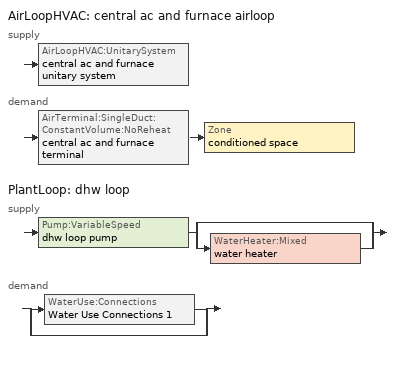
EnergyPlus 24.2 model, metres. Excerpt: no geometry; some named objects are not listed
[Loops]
AirLoopHVAC 'central ac and furnace airloop'
 supply: AirLoopHVAC:UnitarySystem 'central ac and furnace unitary system'
 demand: AirTerminal:SingleDuct:ConstantVolume:NoReheat 'central ac and furnace terminal' > Zone 'conditioned space'
PlantLoop 'dhw loop'
 supply: Pump:VariableSpeed 'dhw loop pump' > split
  | bypass
  | WaterHeater:Mixed 'water heater'
 demand: split
  | WaterUse:Connections 'Water Use Connections 1'
  | bypass
[ZoneControl:Thermostat]
conditioned space Thermostat: Zone or ZoneList=conditioned space; Control Type Schedule=conditioned space Thermostat Schedule; Control 1=conditioned space temperature setpoint; Temperature Difference Between Cutout And Setpoint {deltaC}=0
[ThermostatSetpoint:DualSetpoint]
conditioned space temperature setpoint: Heating Setpoint Temperature Schedule=heating setpoint; Cooling Setpoint Temperature Schedule=cooling setpoint
[AirTerminal:SingleDuct:ConstantVolume:NoReheat]
central ac and furnace terminal: Availability Schedule=Always On Discrete; Maximum Air Flow Rate {m3/s}=0.547459
[AirLoopHVAC:UnitarySystem] Control Type=Load; Controlling Zone or Thermostat Location=conditioned space; Dehumidification Control Type=None; Availability Schedule=Always On Discrete; Fan Placement=BlowThrough; DX Heating Coil Sizing Ratio=1; Use DOAS DX Cooling Coil=No; Minimum Supply Air Temperature {C}=2; Latent Load Control=SensibleOnlyLoadControl; Heating Supply Air Flow Rate Method=SupplyAirFlowRate; No Load Supply Air Flow Rate Method=SupplyAirFlowRate; No Load Supply Air Flow Rate {m3/s}=0; No Load Supply Air Flow Rate Control Set To Low Speed=Yes; Maximum Supply Air Temperature {C}=48.8889; Maximum Outdoor Dry-Bulb Temperature for Supplemental Heater Operation {C}=21; Ancillary On-Cycle Electric Power {W}=0; Ancillary Off-Cycle Electric Power {W}=0
Name | Supply Fan | Supply Air Fan Operating Mode Schedule | Heating Coil | Cooling Supply Air Flow Rate Method | Heating Supply Air Flow Rate {m3/s} | Cooling Coil | Cooling Supply Air Flow Rate {m3/s} | Design Specification Multispeed Object
unit heater unitary system | unit heater supply fan | unit heater auto fan schedule | unit heater htg coil | None | 0.00141584
unit heater unitary system 1 | unit heater supply fan 1 | unit heater auto fan schedule 1 | unit heater htg coil 1 | None | 0.00141584
central ac and furnace unitary system | central ac and furnace supply fan | central ac and furnace auto fan schedule | central ac and furnace htg coil | SupplyAirFlowRate | 0.547459 | central ac and furnace clg coil | 0.339802 | Unitary System Performance Multispeed 1
[Fan:SystemModel] Availability Schedule=Always On Discrete; Speed Control Method=Discrete; Electric Power Minimum Flow Rate Fraction=0.2; Design Pressure Rise {Pa}=500; Motor Efficiency=1; Motor In Air Stream Fraction=1; Design Electric Power Consumption {W}=Autosize; Design Power Sizing Method=PowerPerFlow; Electric Power Per Unit Flow Rate Per Unit Pressure {W/((m3/s)-Pa)}=1.66667; Fan Total Efficiency=0.7; Motor Loss Radiative Fraction=0
Name | Design Maximum Air Flow Rate {m3/s} | Electric Power Per Unit Flow Rate {W/(m3/s)} | Number of Speeds | Speed Flow Fraction 1 | Speed Electric Power Fraction 1 | Speed Flow Fraction 2 | Speed Electric Power Fraction 2 | Speed Flow Fraction 3 | Speed Electric Power Fraction 3
unit heater supply fan; unit heater supply fan 1 | 0.00141584 | 1e-06 | 1 | 1 | 1
central ac and furnace supply fan | 0.547459 | 794.58 | 3 | 0.53379 | 0.1521 | 0.62069 | 0.23912 | 1 | 1
[Coil:Heating:Fuel] Availability Schedule=Always On Discrete; On Cycle Parasitic Electric Load {W}=0; Off Cycle Parasitic Fuel Load {W}=0
Name | Fuel Type | Burner Efficiency | Nominal Capacity {W}
unit heater htg coil | NaturalGas | 0.3 | 0.293071
unit heater htg coil 1 | OtherFuel1 | 0.3 | 0.293071
central ac and furnace htg coil | NaturalGas | 0.98 | 17332.2
[Zone equipment]
conditioned space: central ac and furnace terminal, unit heater unitary system, unit heater unitary system 1
[AirLoopHVAC]
central ac and furnace airloop: Design Supply Air Flow Rate {m3/s}=0.547459; Design Return Air Flow Fraction of Supply Air Flow=1
[Sizing:System]
central ac and furnace airloop: Type of Load to Size On=Sensible; Design Outdoor Air Flow Rate {m3/s}=Autosize; Central Heating Maximum System Air Flow Ratio=0.3; Preheat Design Temperature {C}=7; Preheat Design Humidity Ratio {kgWater/kgDryAir}=0.008; Precool Design Temperature {C}=12.8; Precool Design Humidity Ratio {kgWater/kgDryAir}=0.008; Central Cooling Design Supply Air Temperature {C}=12.8; Central Heating Design Supply Air Temperature {C}=16.7; Type of Zone Sum to Use=NonCoincident; 100% Outdoor Air in Cooling=Yes; 100% Outdoor Air in Heating=Yes; Central Cooling Design Supply Air Humidity Ratio {kgWater/kgDryAir}=0.0085; Central Heating Design Supply Air Humidity Ratio {kgWater/kgDryAir}=0.008; Cooling Supply Air Flow Rate Method=DesignDay; Cooling Supply Air Flow Rate {m3/s}=0; Cooling Supply Air Flow Rate Per Floor Area {m3/s-m2}=0.00996765; Cooling Fraction of Autosized Cooling Supply Air Flow Rate=1; Cooling Supply Air Flow Rate Per Unit Cooling Capacity {m3/s-W}=3.94755e-05; Heating Supply Air Flow Rate Method=DesignDay; Heating Supply Air Flow Rate {m3/s}=0; Heating Supply Air Flow Rate Per Floor Area {m3/s-m2}=0.00996765; Heating Fraction of Autosized Heating Supply Air Flow Rate=1; Heating Fraction of Autosized Cooling Supply Air Flow Rate=1; Heating Supply Air Flow Rate Per Unit Heating Capacity {m3/s-W}=3.15882e-05; System Outdoor Air Method=ZoneSum; Zone Maximum Outdoor Air Fraction=1; Cooling Design Capacity Method=CoolingDesignCapacity; Cooling Design Capacity {W}=Autosize; Cooling Design Capacity Per Floor Area {W/m2}=234.7; Fraction of Autosized Cooling Design Capacity=1; Heating Design Capacity Method=HeatingDesignCapacity; Heating Design Capacity {W}=Autosize; Heating Design Capacity Per Floor Area {W/m2}=157; Fraction of Autosized Heating Design Capacity=1; Central Cooling Capacity Control Method=OnOff; Occupant Diversity=Autosize
[AvailabilityManager:Scheduled]
central ac and furnace airloop Availability Manager: Schedule=Always On Discrete
[Coil:Cooling:DX:MultiSpeed]
central ac and furnace clg coil: Availability Schedule=Always On Discrete; Condenser Type=AirCooled; Minimum Outdoor Dry-Bulb Temperature for Compressor Operation {C}=-25; Apply Part Load Fraction to Speeds Greater than 1=No; Apply Latent Degradation to Speeds Greater than 1=No; Crankcase Heater Capacity {W}=50; Maximum Outdoor Dry-Bulb Temperature for Crankcase Heater Operation {C}=10; Basin Heater Capacity {W/K}=0; Basin Heater Setpoint Temperature {C}=2; Fuel Type=Electricity; Number of Speeds=2; Speed Gross Rated Total Cooling Capacity 1 {W}=4628.33; Speed Gross Rated Sensible Heat Ratio 1=0.816259; Speed Gross Rated Cooling COP 1 {W/W}=4.435; Speed Rated Air Flow Rate 1 {m3/s}=0.251367; Speed Rated Evaporator Fan Power Per Volume Flow Rate 2017 1 {W/(m3/s)}=773.3; Speed Rated Evaporator Fan Power Per Volume Flow Rate 2023 1 {W/(m3/s)}=934.4; Speed Total Cooling Capacity Function of Temperature Curve Name 1=Cool-CAP-fT1; Speed Total Cooling Capacity Function of Flow Fraction Curve Name 1=Cool-CAP-fFF1; Speed Energy Input Ratio Function of Temperature Curve Name 1=Cool-EIR-fT1; Speed Energy Input Ratio Function of Flow Fraction Curve Name 1=Cool-EIR-fFF1; Speed Part Load Fraction Correlation Curve Name 1=Cool-PLF-fPLR1; Speed Nominal Time for Condensate Removal to Begin 1 {s}=1000; Speed Ratio of Initial Moisture Evaporation Rate and Steady State Latent Capacity 1=1.5; Speed Maximum Cycling Rate 1 {cycles/hr}=3; Speed Latent Capacity Time Constant 1 {s}=45; Speed Rated Waste Heat Fraction of Power Input 1=0.2; Speed Waste Heat Function of Temperature Curve Name 1=ConstantBiquadratic; Speed Evaporative Condenser Effectiveness 1=0.9; Speed Evaporative Condenser Air Flow Rate 1 {m3/s}=AutoSize; Speed Rated Evaporative Condenser Pump Power Consumption 1 {W}=AutoSize; Speed Gross Rated Total Cooling Capacity 2 {W}=6441.23; Speed Gross Rated Sensible Heat Ratio 2=0.743656; Speed Gross Rated Cooling COP 2 {W/W}=4.03585; Speed Rated Air Flow Rate 2 {m3/s}=0.292288; Speed Rated Evaporator Fan Power Per Volume Flow Rate 2017 2 {W/(m3/s)}=773.3; Speed Rated Evaporator Fan Power Per Volume Flow Rate 2023 2 {W/(m3/s)}=934.4; Speed Total Cooling Capacity Function of Temperature Curve Name 2=Cool-CAP-fT2; Speed Total Cooling Capacity Function of Flow Fraction Curve Name 2=Cool-CAP-fFF2; Speed Energy Input Ratio Function of Temperature Curve Name 2=Cool-EIR-fT2; Speed Energy Input Ratio Function of Flow Fraction Curve Name 2=Cool-EIR-fFF2; Speed Part Load Fraction Correlation Curve Name 2=Cool-PLF-fPLR2; Speed Nominal Time for Condensate Removal to Begin 2 {s}=1000; Speed Ratio of Initial Moisture Evaporation Rate and Steady State Latent Capacity 2=1.5; Speed Maximum Cycling Rate 2 {cycles/hr}=3; Speed Latent Capacity Time Constant 2 {s}=45; Speed Rated Waste Heat Fraction of Power Input 2=0.2; Speed Waste Heat Function of Temperature Curve Name 2=ConstantBiquadratic; Speed Evaporative Condenser Effectiveness 2=0.9; Speed Evaporative Condenser Air Flow Rate 2 {m3/s}=AutoSize; Speed Rated Evaporative Condenser Pump Power Consumption 2 {W}=AutoSize
[UnitarySystemPerformance:Multispeed]
Unitary System Performance Multispeed 1: Number of Speeds for Heating=1; Number of Speeds for Cooling=2; Single Mode Operation=No; No Load Supply Air Flow Rate Ratio=1; Heating Speed Supply Air Flow Ratio 1=autosize; Cooling Speed Supply Air Flow Ratio 1=0.86; Heating Speed Supply Air Flow Ratio 2=autosize; Cooling Speed Supply Air Flow Ratio 2=1
[PlantLoop]
dhw loop: Fluid Type=Water; Plant Equipment Operation Scheme=dhw loop Operation Schemes; Maximum Loop Temperature {C}=100; Minimum Loop Temperature {C}=0; Maximum Loop Flow Rate {m3/s}=0.01; Minimum Loop Flow Rate {m3/s}=0; Plant Loop Volume {m3}=0.003; Load Distribution Scheme=Optimal; Plant Loop Demand Calculation Scheme=SingleSetpoint; Common Pipe Simulation=None
[Sizing:Plant]
dhw loop: Loop Type=Heating; Design Loop Exit Temperature {C}=56; Loop Design Temperature Difference {deltaC}=5.55556; Sizing Option=NonCoincident; Zone Timesteps in Averaging Window=1; Coincident Sizing Factor Mode=None
[Pump:VariableSpeed]
dhw loop pump: Design Maximum Flow Rate {m3/s}=0.01; Design Pump Head {Pa}=1; Design Power Consumption {W}=0; Motor Efficiency=0.85; Fraction of Motor Inefficiencies to Fluid Stream=0; Coefficient 1 of the Part Load Performance Curve=0; Coefficient 2 of the Part Load Performance Curve=1; Coefficient 3 of the Part Load Performance Curve=0; Coefficient 4 of the Part Load Performance Curve=0; Design Minimum Flow Rate {m3/s}=0; Pump Control Type=Intermittent; Skin Loss Radiative Fraction=0.5; Design Power Sizing Method=PowerPerFlowPerPressure; Design Electric Power per Unit Flow Rate {W/(m3/s)}=348701.1; Design Shaft Power per Unit Flow Rate per Unit Head {W/((m3/s)-Pa)}=1.28205; Design Minimum Flow Rate Fraction=0
[WaterHeater:Mixed]
water heater: Tank Volume {m3}=0.143846; Setpoint Temperature Schedule=water heater setpoint; Deadband Temperature Difference {deltaC}=2; Maximum Temperature Limit {C}=99; Heater Control Type=Cycle; Heater Maximum Capacity {W}=10550.6; Heater Minimum Capacity {W}=0; Heater Ignition Minimum Flow Rate {m3/s}=0; Heater Ignition Delay {s}=0; Heater Fuel Type=NaturalGas; Heater Thermal Efficiency=0.776224; Off Cycle Parasitic Fuel Consumption Rate {W}=0; Off Cycle Parasitic Fuel Type=Electricity; Off Cycle Parasitic Heat Fraction to Tank=0; On Cycle Parasitic Fuel Consumption Rate {W}=0; On Cycle Parasitic Fuel Type=Electricity; On Cycle Parasitic Heat Fraction to Tank=0; Ambient Temperature Indicator=Zone; Ambient Temperature Zone=conditioned space; Off Cycle Loss Coefficient to Ambient Temperature {W/K}=3.3715; Off Cycle Loss Fraction to Zone=0.64; On Cycle Loss Coefficient to Ambient Temperature {W/K}=3.3715; On Cycle Loss Fraction to Zone=1; Use Side Effectiveness=1; Source Side Effectiveness=1; Use Side Design Flow Rate {m3/s}=Autosize; Source Side Design Flow Rate {m3/s}=Autosize; Indirect Water Heating Recovery Time {hr}=1.5; Source Side Flow Control Mode=IndirectHeatPrimarySetpoint
[WaterHeater:Sizing]
water heater: Design Mode=PeakDraw; Time Storage Can Meet Peak Draw {hr}=0.538503; Time for Tank Recovery {hr}=0; Nominal Tank Volume for Autosizing Plant Connections {m3}=1
[SetpointManager:Scheduled]
Setpoint Manager Scheduled 1: Control Variable=Temperature; Schedule=dhw temp
[WaterUse:Connections]
Water Use Connections 1: Drain Water Heat Exchanger Type=None; Drain Water Heat Exchanger Destination=Plant; Water Use Equipment Name 1=dhw fixtures; Water Use Equipment Name 2=dhw distribution waste; Water Use Equipment Name 3=clothes washer; Water Use Equipment Name 4=dishwasher
[WaterUse:Equipment]
Name | Peak Flow Rate {m3/s} | Flow Rate Fraction Schedule | Target Temperature Schedule
dhw fixtures | 4.36621e-06 | dhw fixtures schedule | mixed water temperature schedule
dhw distribution waste | 1.32365e-06 | dhw fixtures schedule | mixed water temperature schedule
clothes washer | 9.69919e-07 | clothes washer schedule
dishwasher | 2.90872e-07 | dishwasher schedule
[PlantEquipmentOperationSchemes]
dhw loop Operation Schemes: Control Scheme Object Type 1=PlantEquipmentOperation:HeatingLoad; Control Scheme Name 1=dhw loop Heating Operation Scheme; Control Scheme Schedule Name 1=Always On Discrete
[PlantEquipmentOperation:HeatingLoad]
dhw loop Heating Operation Scheme: Load Range Lower Limit 1 {W}=0; Load Range Upper Limit 1 {W}=1000000000; Range Equipment List Name 1=dhw loop Heating Equipment List
[PlantEquipmentList]
dhw loop Heating Equipment List: WaterHeater:Mixed, water heater
[EnergyManagementSystem:GlobalVariable]
central_ac_and_furnace_airloop_Fan_RTF
infil_program_Qfan
infil_program_Qinf
natural_vent_program_Qnv
natural_vent_program_Qwhf
[EnergyManagementSystem:InternalVariable]
central_ac_and_furnace_airloop_max_sup_fan_mfr: Internal Data Index Key=central ac and furnace supply fan; Internal Data Type=Fan Maximum Mass Flow Rate
[EnergyManagementSystem:Sensor]
Name | Output:Variable or Output:Meter Index Key | Output:Variable or Output:Meter
airflow_gain | infil flow | Infiltration Sensible Heat Gain Energy
airflow_gain_1 | natural vent flow | Infiltration Sensible Heat Gain Energy
airflow_gain_2 | whole house fan flow | Infiltration Sensible Heat Gain Energy
airflow_loss | infil flow | Infiltration Sensible Heat Loss Energy
airflow_loss_1 | natural vent flow | Infiltration Sensible Heat Loss Energy
airflow_loss_2 | whole house fan flow | Infiltration Sensible Heat Loss Energy
central_ac_and_furnace_airloop_Fan_RTF_s | central ac and furnace supply fan | Fan Runtime Fraction Speed 1
central_ac_and_furnace_airloop_Fan_RTF_s_1 | central ac and furnace supply fan | Fan Runtime Fraction Speed 2
central_ac_and_furnace_airloop_Fan_RTF_s_2 | central ac and furnace supply fan | Fan Runtime Fraction Speed 3
central_ac_and_furnace_clg_coil_s | central ac and furnace clg coil | Cooling Coil Total Cooling Energy
central_ac_and_furnace_htg_coil_s | central ac and furnace htg coil | Heating Coil Heating Energy
central_ac_and_furnace_supply_fan_s; central_ac_and_furnace_supply_fan_s_1 | central ac and furnace supply fan | Fan Electricity Energy
clg_load_cond |  | Cooling:EnergyTransfer:Zone:CONDITIONED SPACE
clg_sp_s; clg_sp_s_1 | cooling setpoint | Schedule Value
clothes_dryer_exhaust_0_sch_s | clothes dryer exhaust 0 schedule | Schedule Value
conditioned_space_clg_unmet_s | conditioned space | Zone Cooling Setpoint Not Met Time
conditioned_space_htg_unmet_s | conditioned space | Zone Heating Setpoint Not Met Time
cool_season | cooling season schedule | Schedule Value
dhw_loss | water heater | Water Heater Heat Loss Energy
dhw_rtf | water heater | Water Heater Runtime Fraction
fridge_tin_s; tin_s; tin_s_1 | conditioned space | Zone Mean Air Temperature
htg_load_cond |  | Heating:EnergyTransfer:Zone:CONDITIONED SPACE
htg_sp_s; htg_sp_s_1 | heating setpoint | Schedule Value
ig_ee_conv | clothes dryer | Electric Equipment Convective Heating Energy
ig_ee_conv_1 | clothes washer | Electric Equipment Convective Heating Energy
ig_ee_conv_2 | cooking range | Electric Equipment Convective Heating Energy
ig_ee_conv_3 | dishwasher | Electric Equipment Convective Heating Energy
ig_ee_conv_4 | fridge | Electric Equipment Convective Heating Energy
ig_ee_conv_5 | misc plug loads | Electric Equipment Convective Heating Energy
ig_ee_conv_6 | whole house fan | Electric Equipment Convective Heating Energy
ig_ee_rad | clothes dryer | Electric Equipment Radiant Heating Energy
ig_ee_rad_1 | clothes washer | Electric Equipment Radiant Heating Energy
ig_ee_rad_2 | cooking range | Electric Equipment Radiant Heating Energy
ig_ee_rad_3 | dishwasher | Electric Equipment Radiant Heating Energy
ig_ee_rad_4 | fridge | Electric Equipment Radiant Heating Energy
ig_ee_rad_5 | misc plug loads | Electric Equipment Radiant Heating Energy
ig_ee_rad_6 | whole house fan | Electric Equipment Radiant Heating Energy
ig_lgt_conv | interior lighting | Lights Convective Heating Energy
ig_lgt_rad | interior lighting | Lights Radiant Heating Energy
ig_lgt_vis | interior lighting | Lights Visible Radiation Heating Energy
ig_oe_conv | clothes dryer 1 | Other Equipment Convective Heating Energy
ig_oe_conv_1 | cooking range 1 | Other Equipment Convective Heating Energy
ig_oe_conv_2 | general water use latent | Other Equipment Convective Heating Energy
ig_oe_conv_3 | general water use sensible | Other Equipment Convective Heating Energy
ig_oe_conv_4 | water heater energy adjustment1 | Other Equipment Convective Heating Energy
ig_oe_rad | clothes dryer 1 | Other Equipment Radiant Heating Energy
ig_oe_rad_1 | cooking range 1 | Other Equipment Radiant Heating Energy
ig_oe_rad_2 | general water use latent | Other Equipment Radiant Heating Energy
ig_oe_rad_3 | general water use sensible | Other Equipment Radiant Heating Energy
ig_oe_rad_4 | water heater energy adjustment1 | Other Equipment Radiant Heating Energy
ig_ppl_conv | occupants | People Convective Heating Energy
ig_ppl_rad | occupants | People Radiant Heating Energy
im_conv | furniture mass conditioned space 1 | Surface Inside Face Convection Heat Gain Energy
im_conv_1 | partition wall mass | Surface Inside Face Convection Heat Gain Energy
im_ig | furniture mass conditioned space 1 | Surface Inside Face Internal Gains Radiation Heat Gain Energy
im_ig_1 | partition wall mass | Surface Inside Face Internal Gains Radiation Heat Gain Energy
im_lgt | furniture mass conditioned space 1 | Surface Inside Face Lights Radiation Heat Gain Energy
im_lgt_1 | partition wall mass | Surface Inside Face Lights Radiation Heat Gain Energy
im_sol | furniture mass conditioned space 1 | Surface Inside Face Solar Radiation Heat Gain Energy
im_sol_1 | partition wall mass | Surface Inside Face Solar Radiation Heat Gain Energy
im_surf | furniture mass conditioned space 1 | Surface Inside Face Net Surface Thermal Radiation Heat Gain Energy
im_surf_1 | partition wall mass | Surface Inside Face Net Surface Thermal Radiation Heat Gain Energy
mech_vent_bath_fan_0_sch_s | mech vent bath fan 0 schedule | Schedule Value
mech_vent_bath_fan_1_sch_s | mech vent bath fan 1 schedule | Schedule Value
mech_vent_bath_fan_2_sch_s | mech vent bath fan 2 schedule | Schedule Value
mech_vent_bath_fan_3_sch_s | mech vent bath fan 3 schedule | Schedule Value
mech_vent_range_fan_0_sch_s | mech vent range fan 0 schedule | Schedule Value
mv_conv | mech vent bath fan 0 | Electric Equipment Convective Heating Energy
mv_conv_1 | mech vent bath fan 1 | Electric Equipment Convective Heating Energy
mv_conv_2 | mech vent bath fan 2 | Electric Equipment Convective Heating Energy
mv_conv_3 | mech vent bath fan 3 | Electric Equipment Convective Heating Energy
mv_conv_4 | mech vent house fan | Electric Equipment Convective Heating Energy
mv_conv_5 | mech vent house fan cfis | Electric Equipment Convective Heating Energy
mv_conv_6 | mech vent range fan 0 | Electric Equipment Convective Heating Energy
mv_conv_7 | mech vent house fan latent load | Other Equipment Convective Heating Energy
mv_conv_8 | mech vent house fan sensible load | Other Equipment Convective Heating Energy
mv_rad | mech vent bath fan 0 | Electric Equipment Radiant Heating Energy
mv_rad_1 | mech vent bath fan 1 | Electric Equipment Radiant Heating Energy
mv_rad_2 | mech vent bath fan 2 | Electric Equipment Radiant Heating Energy
mv_rad_3 | mech vent bath fan 3 | Electric Equipment Radiant Heating Energy
mv_rad_4 | mech vent house fan | Electric Equipment Radiant Heating Energy
mv_rad_5 | mech vent house fan cfis | Electric Equipment Radiant Heating Energy
mv_rad_6 | mech vent range fan 0 | Electric Equipment Radiant Heating Energy
mv_rad_7 | mech vent house fan latent load | Other Equipment Radiant Heating Energy
mv_rad_8 | mech vent house fan sensible load | Other Equipment Radiant Heating Energy
natural_vent_s | natural vent schedule | Schedule Value
out_pb_s |  | Site Outdoor Air Barometric Pressure
out_wt_s |  | Site Outdoor Air Humidity Ratio
site_vw_s |  | Site Wind Speed
ss_back_out | Window1 | Surface Window Shortwave from Zone Back Out Window Heat Transfer Rate
ss_back_out_1 | Window10 | Surface Window Shortwave from Zone Back Out Window Heat Transfer Rate
ss_back_out_10 | Window19 | Surface Window Shortwave from Zone Back Out Window Heat Transfer Rate
ss_back_out_11 | Window2 | Surface Window Shortwave from Zone Back Out Window Heat Transfer Rate
ss_back_out_12 | Window20 | Surface Window Shortwave from Zone Back Out Window Heat Transfer Rate
ss_back_out_13 | Window21 | Surface Window Shortwave from Zone Back Out Window Heat Transfer Rate
ss_back_out_14 | Window22 | Surface Window Shortwave from Zone Back Out Window Heat Transfer Rate
ss_back_out_15 | Window23 | Surface Window Shortwave from Zone Back Out Window Heat Transfer Rate
ss_back_out_16 | Window24 | Surface Window Shortwave from Zone Back Out Window Heat Transfer Rate
ss_back_out_17 | Window25 | Surface Window Shortwave from Zone Back Out Window Heat Transfer Rate
ss_back_out_18 | Window26 | Surface Window Shortwave from Zone Back Out Window Heat Transfer Rate
ss_back_out_19 | Window27 | Surface Window Shortwave from Zone Back Out Window Heat Transfer Rate
ss_back_out_2 | Window11 | Surface Window Shortwave from Zone Back Out Window Heat Transfer Rate
ss_back_out_20 | Window28 | Surface Window Shortwave from Zone Back Out Window Heat Transfer Rate
ss_back_out_21 | Window29 | Surface Window Shortwave from Zone Back Out Window Heat Transfer Rate
ss_back_out_22 | Window3 | Surface Window Shortwave from Zone Back Out Window Heat Transfer Rate
ss_back_out_23 | Window30 | Surface Window Shortwave from Zone Back Out Window Heat Transfer Rate
ss_back_out_24 | Window32 | Surface Window Shortwave from Zone Back Out Window Heat Transfer Rate
ss_back_out_25 | Window4 | Surface Window Shortwave from Zone Back Out Window Heat Transfer Rate
ss_back_out_26 | Window5 | Surface Window Shortwave from Zone Back Out Window Heat Transfer Rate
ss_back_out_27 | Window6 | Surface Window Shortwave from Zone Back Out Window Heat Transfer Rate
ss_back_out_28 | Window7 | Surface Window Shortwave from Zone Back Out Window Heat Transfer Rate
ss_back_out_29 | Window8 | Surface Window Shortwave from Zone Back Out Window Heat Transfer Rate
ss_back_out_3 | Window12 | Surface Window Shortwave from Zone Back Out Window Heat Transfer Rate
ss_back_out_30 | Window9 | Surface Window Shortwave from Zone Back Out Window Heat Transfer Rate
ss_back_out_4 | Window13 | Surface Window Shortwave from Zone Back Out Window Heat Transfer Rate
ss_back_out_5 | Window14 | Surface Window Shortwave from Zone Back Out Window Heat Transfer Rate
ss_back_out_6 | Window15 | Surface Window Shortwave from Zone Back Out Window Heat Transfer Rate
ss_back_out_7 | Window16 | Surface Window Shortwave from Zone Back Out Window Heat Transfer Rate
ss_back_out_8 | Window17 | Surface Window Shortwave from Zone Back Out Window Heat Transfer Rate
ss_back_out_9 | Window18 | Surface Window Shortwave from Zone Back Out Window Heat Transfer Rate
ss_conv | Door1 | Surface Inside Face Convection Heat Gain Energy
ss_conv_1 | Door2 | Surface Inside Face Convection Heat Gain Energy
ss_conv_10 | Window17 | Surface Inside Face Convection Heat Gain Energy
ss_conv_11 | Window18 | Surface Inside Face Convection Heat Gain Energy
ss_conv_12 | Window19 | Surface Inside Face Convection Heat Gain Energy
ss_conv_13 | Window2 | Surface Inside Face Convection Heat Gain Energy
ss_conv_14 | Window20 | Surface Inside Face Convection Heat Gain Energy
ss_conv_15 | Window21 | Surface Inside Face Convection Heat Gain Energy
ss_conv_16 | Window22 | Surface Inside Face Convection Heat Gain Energy
ss_conv_17 | Window23 | Surface Inside Face Convection Heat Gain Energy
ss_conv_18 | Window24 | Surface Inside Face Convection Heat Gain Energy
ss_conv_19 | Window25 | Surface Inside Face Convection Heat Gain Energy
ss_conv_2 | Window1 | Surface Inside Face Convection Heat Gain Energy
ss_conv_20 | Window26 | Surface Inside Face Convection Heat Gain Energy
ss_conv_21 | Window27 | Surface Inside Face Convection Heat Gain Energy
ss_conv_22 | Window28 | Surface Inside Face Convection Heat Gain Energy
ss_conv_23 | Window29 | Surface Inside Face Convection Heat Gain Energy
ss_conv_24 | Window3 | Surface Inside Face Convection Heat Gain Energy
ss_conv_25 | Window30 | Surface Inside Face Convection Heat Gain Energy
ss_conv_26 | Window32 | Surface Inside Face Convection Heat Gain Energy
ss_conv_27 | Window4 | Surface Inside Face Convection Heat Gain Energy
ss_conv_28 | Window5 | Surface Inside Face Convection Heat Gain Energy
ss_conv_29 | Window6 | Surface Inside Face Convection Heat Gain Energy
ss_conv_3 | Window10 | Surface Inside Face Convection Heat Gain Energy
ss_conv_30 | Window7 | Surface Inside Face Convection Heat Gain Energy
ss_conv_31 | Window8 | Surface Inside Face Convection Heat Gain Energy
ss_conv_32 | Window9 | Surface Inside Face Convection Heat Gain Energy
ss_conv_4 | Window11 | Surface Inside Face Convection Heat Gain Energy
ss_conv_5 | Window12 | Surface Inside Face Convection Heat Gain Energy
ss_conv_6 | Window13 | Surface Inside Face Convection Heat Gain Energy
ss_conv_7 | Window14 | Surface Inside Face Convection Heat Gain Energy
ss_conv_8 | Window15 | Surface Inside Face Convection Heat Gain Energy
ss_conv_9 | Window16 | Surface Inside Face Convection Heat Gain Energy
ss_ig | Door1 | Surface Inside Face Internal Gains Radiation Heat Gain Energy
ss_ig_1 | Door2 | Surface Inside Face Internal Gains Radiation Heat Gain Energy
ss_ig_10 | Window17 | Surface Inside Face Internal Gains Radiation Heat Gain Energy
ss_ig_11 | Window18 | Surface Inside Face Internal Gains Radiation Heat Gain Energy
ss_ig_12 | Window19 | Surface Inside Face Internal Gains Radiation Heat Gain Energy
ss_ig_13 | Window2 | Surface Inside Face Internal Gains Radiation Heat Gain Energy
ss_ig_14 | Window20 | Surface Inside Face Internal Gains Radiation Heat Gain Energy
ss_ig_15 | Window21 | Surface Inside Face Internal Gains Radiation Heat Gain Energy
ss_ig_16 | Window22 | Surface Inside Face Internal Gains Radiation Heat Gain Energy
ss_ig_17 | Window23 | Surface Inside Face Internal Gains Radiation Heat Gain Energy
ss_ig_18 | Window24 | Surface Inside Face Internal Gains Radiation Heat Gain Energy
ss_ig_19 | Window25 | Surface Inside Face Internal Gains Radiation Heat Gain Energy
ss_ig_2 | Window1 | Surface Inside Face Internal Gains Radiation Heat Gain Energy
ss_ig_20 | Window26 | Surface Inside Face Internal Gains Radiation Heat Gain Energy
ss_ig_21 | Window27 | Surface Inside Face Internal Gains Radiation Heat Gain Energy
ss_ig_22 | Window28 | Surface Inside Face Internal Gains Radiation Heat Gain Energy
ss_ig_23 | Window29 | Surface Inside Face Internal Gains Radiation Heat Gain Energy
ss_ig_24 | Window3 | Surface Inside Face Internal Gains Radiation Heat Gain Energy
ss_ig_25 | Window30 | Surface Inside Face Internal Gains Radiation Heat Gain Energy
ss_ig_26 | Window32 | Surface Inside Face Internal Gains Radiation Heat Gain Energy
ss_ig_27 | Window4 | Surface Inside Face Internal Gains Radiation Heat Gain Energy
ss_ig_28 | Window5 | Surface Inside Face Internal Gains Radiation Heat Gain Energy
ss_ig_29 | Window6 | Surface Inside Face Internal Gains Radiation Heat Gain Energy
ss_ig_3 | Window10 | Surface Inside Face Internal Gains Radiation Heat Gain Energy
ss_ig_30 | Window7 | Surface Inside Face Internal Gains Radiation Heat Gain Energy
ss_ig_31 | Window8 | Surface Inside Face Internal Gains Radiation Heat Gain Energy
ss_ig_32 | Window9 | Surface Inside Face Internal Gains Radiation Heat Gain Energy
ss_ig_4 | Window11 | Surface Inside Face Internal Gains Radiation Heat Gain Energy
ss_ig_5 | Window12 | Surface Inside Face Internal Gains Radiation Heat Gain Energy
ss_ig_6 | Window13 | Surface Inside Face Internal Gains Radiation Heat Gain Energy
ss_ig_7 | Window14 | Surface Inside Face Internal Gains Radiation Heat Gain Energy
ss_ig_8 | Window15 | Surface Inside Face Internal Gains Radiation Heat Gain Energy
ss_ig_9 | Window16 | Surface Inside Face Internal Gains Radiation Heat Gain Energy
ss_lgt | Door1 | Surface Inside Face Lights Radiation Heat Gain Energy
ss_lgt_1 | Door2 | Surface Inside Face Lights Radiation Heat Gain Energy
ss_sol | Door1 | Surface Inside Face Solar Radiation Heat Gain Energy
ss_sol_1 | Door2 | Surface Inside Face Solar Radiation Heat Gain Energy
ss_surf | Door1 | Surface Inside Face Net Surface Thermal Radiation Heat Gain Energy
ss_surf_1 | Door2 | Surface Inside Face Net Surface Thermal Radiation Heat Gain Energy
ss_surf_10 | Window17 | Surface Inside Face Net Surface Thermal Radiation Heat Gain Energy
ss_surf_11 | Window18 | Surface Inside Face Net Surface Thermal Radiation Heat Gain Energy
ss_surf_12 | Window19 | Surface Inside Face Net Surface Thermal Radiation Heat Gain Energy
ss_surf_13 | Window2 | Surface Inside Face Net Surface Thermal Radiation Heat Gain Energy
ss_surf_14 | Window20 | Surface Inside Face Net Surface Thermal Radiation Heat Gain Energy
ss_surf_15 | Window21 | Surface Inside Face Net Surface Thermal Radiation Heat Gain Energy
ss_surf_16 | Window22 | Surface Inside Face Net Surface Thermal Radiation Heat Gain Energy
ss_surf_17 | Window23 | Surface Inside Face Net Surface Thermal Radiation Heat Gain Energy
ss_surf_18 | Window24 | Surface Inside Face Net Surface Thermal Radiation Heat Gain Energy
ss_surf_19 | Window25 | Surface Inside Face Net Surface Thermal Radiation Heat Gain Energy
ss_surf_2 | Window1 | Surface Inside Face Net Surface Thermal Radiation Heat Gain Energy
ss_surf_20 | Window26 | Surface Inside Face Net Surface Thermal Radiation Heat Gain Energy
ss_surf_21 | Window27 | Surface Inside Face Net Surface Thermal Radiation Heat Gain Energy
ss_surf_22 | Window28 | Surface Inside Face Net Surface Thermal Radiation Heat Gain Energy
ss_surf_23 | Window29 | Surface Inside Face Net Surface Thermal Radiation Heat Gain Energy
ss_surf_24 | Window3 | Surface Inside Face Net Surface Thermal Radiation Heat Gain Energy
ss_surf_25 | Window30 | Surface Inside Face Net Surface Thermal Radiation Heat Gain Energy
ss_surf_26 | Window32 | Surface Inside Face Net Surface Thermal Radiation Heat Gain Energy
ss_surf_27 | Window4 | Surface Inside Face Net Surface Thermal Radiation Heat Gain Energy
ss_surf_28 | Window5 | Surface Inside Face Net Surface Thermal Radiation Heat Gain Energy
ss_surf_29 | Window6 | Surface Inside Face Net Surface Thermal Radiation Heat Gain Energy
ss_surf_3 | Window10 | Surface Inside Face Net Surface Thermal Radiation Heat Gain Energy
ss_surf_30 | Window7 | Surface Inside Face Net Surface Thermal Radiation Heat Gain Energy
ss_surf_31 | Window8 | Surface Inside Face Net Surface Thermal Radiation Heat Gain Energy
ss_surf_32 | Window9 | Surface Inside Face Net Surface Thermal Radiation Heat Gain Energy
ss_surf_4 | Window11 | Surface Inside Face Net Surface Thermal Radiation Heat Gain Energy
ss_surf_5 | Window12 | Surface Inside Face Net Surface Thermal Radiation Heat Gain Energy
ss_surf_6 | Window13 | Surface Inside Face Net Surface Thermal Radiation Heat Gain Energy
ss_surf_7 | Window14 | Surface Inside Face Net Surface Thermal Radiation Heat Gain Energy
ss_surf_8 | Window15 | Surface Inside Face Net Surface Thermal Radiation Heat Gain Energy
ss_surf_9 | Window16 | Surface Inside Face Net Surface Thermal Radiation Heat Gain Energy
ss_trans_in | Window1 | Surface Window Transmitted Solar Radiation Rate
ss_trans_in_1 | Window10 | Surface Window Transmitted Solar Radiation Rate
ss_trans_in_10 | Window19 | Surface Window Transmitted Solar Radiation Rate
ss_trans_in_11 | Window2 | Surface Window Transmitted Solar Radiation Rate
ss_trans_in_12 | Window20 | Surface Window Transmitted Solar Radiation Rate
ss_trans_in_13 | Window21 | Surface Window Transmitted Solar Radiation Rate
ss_trans_in_14 | Window22 | Surface Window Transmitted Solar Radiation Rate
ss_trans_in_15 | Window23 | Surface Window Transmitted Solar Radiation Rate
ss_trans_in_16 | Window24 | Surface Window Transmitted Solar Radiation Rate
ss_trans_in_17 | Window25 | Surface Window Transmitted Solar Radiation Rate
ss_trans_in_18 | Window26 | Surface Window Transmitted Solar Radiation Rate
ss_trans_in_19 | Window27 | Surface Window Transmitted Solar Radiation Rate
ss_trans_in_2 | Window11 | Surface Window Transmitted Solar Radiation Rate
ss_trans_in_20 | Window28 | Surface Window Transmitted Solar Radiation Rate
ss_trans_in_21 | Window29 | Surface Window Transmitted Solar Radiation Rate
ss_trans_in_22 | Window3 | Surface Window Transmitted Solar Radiation Rate
ss_trans_in_23 | Window30 | Surface Window Transmitted Solar Radiation Rate
ss_trans_in_24 | Window32 | Surface Window Transmitted Solar Radiation Rate
ss_trans_in_25 | Window4 | Surface Window Transmitted Solar Radiation Rate
ss_trans_in_26 | Window5 | Surface Window Transmitted Solar Radiation Rate
ss_trans_in_27 | Window6 | Surface Window Transmitted Solar Radiation Rate
ss_trans_in_28 | Window7 | Surface Window Transmitted Solar Radiation Rate
ss_trans_in_29 | Window8 | Surface Window Transmitted Solar Radiation Rate
ss_trans_in_3 | Window12 | Surface Window Transmitted Solar Radiation Rate
ss_trans_in_30 | Window9 | Surface Window Transmitted Solar Radiation Rate
ss_trans_in_4 | Window13 | Surface Window Transmitted Solar Radiation Rate
ss_trans_in_5 | Window14 | Surface Window Transmitted Solar Radiation Rate
ss_trans_in_6 | Window15 | Surface Window Transmitted Solar Radiation Rate
ss_trans_in_7 | Window16 | Surface Window Transmitted Solar Radiation Rate
ss_trans_in_8 | Window17 | Surface Window Transmitted Solar Radiation Rate
ss_trans_in_9 | Window18 | Surface Window Transmitted Solar Radiation Rate
ss_trans_out | Window1 | Surface Inside Face Initial Transmitted Diffuse Transmitted Out Window Solar Radiation Rate
ss_trans_out_1 | Window10 | Surface Inside Face Initial Transmitted Diffuse Transmitted Out Window Solar Radiation Rate
ss_trans_out_10 | Window19 | Surface Inside Face Initial Transmitted Diffuse Transmitted Out Window Solar Radiation Rate
ss_trans_out_11 | Window2 | Surface Inside Face Initial Transmitted Diffuse Transmitted Out Window Solar Radiation Rate
ss_trans_out_12 | Window20 | Surface Inside Face Initial Transmitted Diffuse Transmitted Out Window Solar Radiation Rate
ss_trans_out_13 | Window21 | Surface Inside Face Initial Transmitted Diffuse Transmitted Out Window Solar Radiation Rate
ss_trans_out_14 | Window22 | Surface Inside Face Initial Transmitted Diffuse Transmitted Out Window Solar Radiation Rate
ss_trans_out_15 | Window23 | Surface Inside Face Initial Transmitted Diffuse Transmitted Out Window Solar Radiation Rate
ss_trans_out_16 | Window24 | Surface Inside Face Initial Transmitted Diffuse Transmitted Out Window Solar Radiation Rate
ss_trans_out_17 | Window25 | Surface Inside Face Initial Transmitted Diffuse Transmitted Out Window Solar Radiation Rate
ss_trans_out_18 | Window26 | Surface Inside Face Initial Transmitted Diffuse Transmitted Out Window Solar Radiation Rate
ss_trans_out_19 | Window27 | Surface Inside Face Initial Transmitted Diffuse Transmitted Out Window Solar Radiation Rate
ss_trans_out_2 | Window11 | Surface Inside Face Initial Transmitted Diffuse Transmitted Out Window Solar Radiation Rate
ss_trans_out_20 | Window28 | Surface Inside Face Initial Transmitted Diffuse Transmitted Out Window Solar Radiation Rate
ss_trans_out_21 | Window29 | Surface Inside Face Initial Transmitted Diffuse Transmitted Out Window Solar Radiation Rate
ss_trans_out_22 | Window3 | Surface Inside Face Initial Transmitted Diffuse Transmitted Out Window Solar Radiation Rate
ss_trans_out_23 | Window30 | Surface Inside Face Initial Transmitted Diffuse Transmitted Out Window Solar Radiation Rate
ss_trans_out_24 | Window32 | Surface Inside Face Initial Transmitted Diffuse Transmitted Out Window Solar Radiation Rate
ss_trans_out_25 | Window4 | Surface Inside Face Initial Transmitted Diffuse Transmitted Out Window Solar Radiation Rate
ss_trans_out_26 | Window5 | Surface Inside Face Initial Transmitted Diffuse Transmitted Out Window Solar Radiation Rate
ss_trans_out_27 | Window6 | Surface Inside Face Initial Transmitted Diffuse Transmitted Out Window Solar Radiation Rate
ss_trans_out_28 | Window7 | Surface Inside Face Initial Transmitted Diffuse Transmitted Out Window Solar Radiation Rate
ss_trans_out_29 | Window8 | Surface Inside Face Initial Transmitted Diffuse Transmitted Out Window Solar Radiation Rate
ss_trans_out_3 | Window12 | Surface Inside Face Initial Transmitted Diffuse Transmitted Out Window Solar Radiation Rate
ss_trans_out_30 | Window9 | Surface Inside Face Initial Transmitted Diffuse Transmitted Out Window Solar Radiation Rate
ss_trans_out_4 | Window13 | Surface Inside Face Initial Transmitted Diffuse Transmitted Out Window Solar Radiation Rate
ss_trans_out_5 | Window14 | Surface Inside Face Initial Transmitted Diffuse Transmitted Out Window Solar Radiation Rate
ss_trans_out_6 | Window15 | Surface Inside Face Initial Transmitted Diffuse Transmitted Out Window Solar Radiation Rate
ss_trans_out_7 | Window16 | Surface Inside Face Initial Transmitted Diffuse Transmitted Out Window Solar Radiation Rate
ss_trans_out_8 | Window17 | Surface Inside Face Initial Transmitted Diffuse Transmitted Out Window Solar Radiation Rate
ss_trans_out_9 | Window18 | Surface Inside Face Initial Transmitted Diffuse Transmitted Out Window Solar Radiation Rate
s_conv | Floor1 | Surface Inside Face Convection Heat Gain Energy
s_conv_1 | Floor2 | Surface Inside Face Convection Heat Gain Energy
s_conv_10 | RimJoist1:315 | Surface Inside Face Convection Heat Gain Energy
s_conv_11 | RimJoist1:45 | Surface Inside Face Convection Heat Gain Energy
s_conv_12 | RimJoist2:135 | Surface Inside Face Convection Heat Gain Energy
s_conv_13 | RimJoist2:225 | Surface Inside Face Convection Heat Gain Energy
s_conv_14 | RimJoist2:315 | Surface Inside Face Convection Heat Gain Energy
s_conv_15 | RimJoist2:45 | Surface Inside Face Convection Heat Gain Energy
s_conv_16 | Slab1 | Surface Inside Face Convection Heat Gain Energy
s_conv_17 | Slab1 1 | Surface Inside Face Convection Heat Gain Energy
s_conv_18 | Wall1:135 | Surface Inside Face Convection Heat Gain Energy
s_conv_19 | Wall1:225 | Surface Inside Face Convection Heat Gain Energy
s_conv_2 | Floor3 | Surface Inside Face Convection Heat Gain Energy
s_conv_20 | Wall1:315 | Surface Inside Face Convection Heat Gain Energy
s_conv_21 | Wall1:45 | Surface Inside Face Convection Heat Gain Energy
s_conv_22 | Wall2:135 | Surface Inside Face Convection Heat Gain Energy
s_conv_23 | Wall2:225 | Surface Inside Face Convection Heat Gain Energy
s_conv_24 | Wall2:315 | Surface Inside Face Convection Heat Gain Energy
s_conv_25 | Wall2:45 | Surface Inside Face Convection Heat Gain Energy
s_conv_26 | Wall3:135 | Surface Inside Face Convection Heat Gain Energy
s_conv_27 | Wall3:225 | Surface Inside Face Convection Heat Gain Energy
s_conv_28 | Wall3:315 | Surface Inside Face Convection Heat Gain Energy
s_conv_29 | Wall3:45 | Surface Inside Face Convection Heat Gain Energy
s_conv_3 | Floor4 | Surface Inside Face Convection Heat Gain Energy
s_conv_30 | Wall4:135 | Surface Inside Face Convection Heat Gain Energy
s_conv_31 | Wall4:225 | Surface Inside Face Convection Heat Gain Energy
s_conv_32 | Wall4:315 | Surface Inside Face Convection Heat Gain Energy
s_conv_33 | Wall4:45 | Surface Inside Face Convection Heat Gain Energy
s_conv_4 | FoundationWall1 | Surface Inside Face Convection Heat Gain Energy
s_conv_5 | FoundationWall2 | Surface Inside Face Convection Heat Gain Energy
s_conv_6 | inferred conditioned ceiling | Surface Inside Face Convection Heat Gain Energy
s_conv_7 | inferred conditioned floor | Surface Inside Face Convection Heat Gain Energy
s_conv_8 | RimJoist1:135 | Surface Inside Face Convection Heat Gain Energy
s_conv_9 | RimJoist1:225 | Surface Inside Face Convection Heat Gain Energy
s_ig | Floor1 | Surface Inside Face Internal Gains Radiation Heat Gain Energy
s_ig_1 | Floor2 | Surface Inside Face Internal Gains Radiation Heat Gain Energy
s_ig_10 | RimJoist1:315 | Surface Inside Face Internal Gains Radiation Heat Gain Energy
s_ig_11 | RimJoist1:45 | Surface Inside Face Internal Gains Radiation Heat Gain Energy
s_ig_12 | RimJoist2:135 | Surface Inside Face Internal Gains Radiation Heat Gain Energy
s_ig_13 | RimJoist2:225 | Surface Inside Face Internal Gains Radiation Heat Gain Energy
s_ig_14 | RimJoist2:315 | Surface Inside Face Internal Gains Radiation Heat Gain Energy
s_ig_15 | RimJoist2:45 | Surface Inside Face Internal Gains Radiation Heat Gain Energy
s_ig_16 | Slab1 | Surface Inside Face Internal Gains Radiation Heat Gain Energy
s_ig_17 | Slab1 1 | Surface Inside Face Internal Gains Radiation Heat Gain Energy
s_ig_18 | Wall1:135 | Surface Inside Face Internal Gains Radiation Heat Gain Energy
s_ig_19 | Wall1:225 | Surface Inside Face Internal Gains Radiation Heat Gain Energy
s_ig_2 | Floor3 | Surface Inside Face Internal Gains Radiation Heat Gain Energy
s_ig_20 | Wall1:315 | Surface Inside Face Internal Gains Radiation Heat Gain Energy
s_ig_21 | Wall1:45 | Surface Inside Face Internal Gains Radiation Heat Gain Energy
s_ig_22 | Wall2:135 | Surface Inside Face Internal Gains Radiation Heat Gain Energy
s_ig_23 | Wall2:225 | Surface Inside Face Internal Gains Radiation Heat Gain Energy
s_ig_24 | Wall2:315 | Surface Inside Face Internal Gains Radiation Heat Gain Energy
s_ig_25 | Wall2:45 | Surface Inside Face Internal Gains Radiation Heat Gain Energy
s_ig_26 | Wall3:135 | Surface Inside Face Internal Gains Radiation Heat Gain Energy
s_ig_27 | Wall3:225 | Surface Inside Face Internal Gains Radiation Heat Gain Energy
s_ig_28 | Wall3:315 | Surface Inside Face Internal Gains Radiation Heat Gain Energy
s_ig_29 | Wall3:45 | Surface Inside Face Internal Gains Radiation Heat Gain Energy
s_ig_3 | Floor4 | Surface Inside Face Internal Gains Radiation Heat Gain Energy
s_ig_30 | Wall4:135 | Surface Inside Face Internal Gains Radiation Heat Gain Energy
s_ig_31 | Wall4:225 | Surface Inside Face Internal Gains Radiation Heat Gain Energy
s_ig_32 | Wall4:315 | Surface Inside Face Internal Gains Radiation Heat Gain Energy
s_ig_33 | Wall4:45 | Surface Inside Face Internal Gains Radiation Heat Gain Energy
s_ig_4 | FoundationWall1 | Surface Inside Face Internal Gains Radiation Heat Gain Energy
s_ig_5 | FoundationWall2 | Surface Inside Face Internal Gains Radiation Heat Gain Energy
s_ig_6 | inferred conditioned ceiling | Surface Inside Face Internal Gains Radiation Heat Gain Energy
s_ig_7 | inferred conditioned floor | Surface Inside Face Internal Gains Radiation Heat Gain Energy
s_ig_8 | RimJoist1:135 | Surface Inside Face Internal Gains Radiation Heat Gain Energy
s_ig_9 | RimJoist1:225 | Surface Inside Face Internal Gains Radiation Heat Gain Energy
s_lgt | Floor1 | Surface Inside Face Lights Radiation Heat Gain Energy
s_lgt_1 | Floor2 | Surface Inside Face Lights Radiation Heat Gain Energy
s_lgt_10 | RimJoist1:315 | Surface Inside Face Lights Radiation Heat Gain Energy
s_lgt_11 | RimJoist1:45 | Surface Inside Face Lights Radiation Heat Gain Energy
s_lgt_12 | RimJoist2:135 | Surface Inside Face Lights Radiation Heat Gain Energy
s_lgt_13 | RimJoist2:225 | Surface Inside Face Lights Radiation Heat Gain Energy
s_lgt_14 | RimJoist2:315 | Surface Inside Face Lights Radiation Heat Gain Energy
s_lgt_15 | RimJoist2:45 | Surface Inside Face Lights Radiation Heat Gain Energy
s_lgt_16 | Slab1 | Surface Inside Face Lights Radiation Heat Gain Energy
s_lgt_17 | Slab1 1 | Surface Inside Face Lights Radiation Heat Gain Energy
s_lgt_18 | Wall1:135 | Surface Inside Face Lights Radiation Heat Gain Energy
s_lgt_19 | Wall1:225 | Surface Inside Face Lights Radiation Heat Gain Energy
s_lgt_2 | Floor3 | Surface Inside Face Lights Radiation Heat Gain Energy
s_lgt_20 | Wall1:315 | Surface Inside Face Lights Radiation Heat Gain Energy
s_lgt_21 | Wall1:45 | Surface Inside Face Lights Radiation Heat Gain Energy
s_lgt_22 | Wall2:135 | Surface Inside Face Lights Radiation Heat Gain Energy
s_lgt_23 | Wall2:225 | Surface Inside Face Lights Radiation Heat Gain Energy
s_lgt_24 | Wall2:315 | Surface Inside Face Lights Radiation Heat Gain Energy
s_lgt_25 | Wall2:45 | Surface Inside Face Lights Radiation Heat Gain Energy
s_lgt_26 | Wall3:135 | Surface Inside Face Lights Radiation Heat Gain Energy
s_lgt_27 | Wall3:225 | Surface Inside Face Lights Radiation Heat Gain Energy
s_lgt_28 | Wall3:315 | Surface Inside Face Lights Radiation Heat Gain Energy
s_lgt_29 | Wall3:45 | Surface Inside Face Lights Radiation Heat Gain Energy
s_lgt_3 | Floor4 | Surface Inside Face Lights Radiation Heat Gain Energy
s_lgt_30 | Wall4:135 | Surface Inside Face Lights Radiation Heat Gain Energy
s_lgt_31 | Wall4:225 | Surface Inside Face Lights Radiation Heat Gain Energy
s_lgt_32 | Wall4:315 | Surface Inside Face Lights Radiation Heat Gain Energy
s_lgt_33 | Wall4:45 | Surface Inside Face Lights Radiation Heat Gain Energy
s_lgt_4 | FoundationWall1 | Surface Inside Face Lights Radiation Heat Gain Energy
s_lgt_5 | FoundationWall2 | Surface Inside Face Lights Radiation Heat Gain Energy
s_lgt_6 | inferred conditioned ceiling | Surface Inside Face Lights Radiation Heat Gain Energy
s_lgt_7 | inferred conditioned floor | Surface Inside Face Lights Radiation Heat Gain Energy
s_lgt_8 | RimJoist1:135 | Surface Inside Face Lights Radiation Heat Gain Energy
s_lgt_9 | RimJoist1:225 | Surface Inside Face Lights Radiation Heat Gain Energy
s_sol | Floor1 | Surface Inside Face Solar Radiation Heat Gain Energy
s_sol_1 | Floor2 | Surface Inside Face Solar Radiation Heat Gain Energy
s_sol_10 | RimJoist1:315 | Surface Inside Face Solar Radiation Heat Gain Energy
s_sol_11 | RimJoist1:45 | Surface Inside Face Solar Radiation Heat Gain Energy
s_sol_12 | RimJoist2:135 | Surface Inside Face Solar Radiation Heat Gain Energy
s_sol_13 | RimJoist2:225 | Surface Inside Face Solar Radiation Heat Gain Energy
s_sol_14 | RimJoist2:315 | Surface Inside Face Solar Radiation Heat Gain Energy
s_sol_15 | RimJoist2:45 | Surface Inside Face Solar Radiation Heat Gain Energy
s_sol_16 | Slab1 | Surface Inside Face Solar Radiation Heat Gain Energy
s_sol_17 | Slab1 1 | Surface Inside Face Solar Radiation Heat Gain Energy
s_sol_18 | Wall1:135 | Surface Inside Face Solar Radiation Heat Gain Energy
s_sol_19 | Wall1:225 | Surface Inside Face Solar Radiation Heat Gain Energy
s_sol_2 | Floor3 | Surface Inside Face Solar Radiation Heat Gain Energy
s_sol_20 | Wall1:315 | Surface Inside Face Solar Radiation Heat Gain Energy
s_sol_21 | Wall1:45 | Surface Inside Face Solar Radiation Heat Gain Energy
s_sol_22 | Wall2:135 | Surface Inside Face Solar Radiation Heat Gain Energy
s_sol_23 | Wall2:225 | Surface Inside Face Solar Radiation Heat Gain Energy
s_sol_24 | Wall2:315 | Surface Inside Face Solar Radiation Heat Gain Energy
s_sol_25 | Wall2:45 | Surface Inside Face Solar Radiation Heat Gain Energy
s_sol_26 | Wall3:135 | Surface Inside Face Solar Radiation Heat Gain Energy
s_sol_27 | Wall3:225 | Surface Inside Face Solar Radiation Heat Gain Energy
s_sol_28 | Wall3:315 | Surface Inside Face Solar Radiation Heat Gain Energy
s_sol_29 | Wall3:45 | Surface Inside Face Solar Radiation Heat Gain Energy
s_sol_3 | Floor4 | Surface Inside Face Solar Radiation Heat Gain Energy
s_sol_30 | Wall4:135 | Surface Inside Face Solar Radiation Heat Gain Energy
s_sol_31 | Wall4:225 | Surface Inside Face Solar Radiation Heat Gain Energy
s_sol_32 | Wall4:315 | Surface Inside Face Solar Radiation Heat Gain Energy
s_sol_33 | Wall4:45 | Surface Inside Face Solar Radiation Heat Gain Energy
s_sol_4 | FoundationWall1 | Surface Inside Face Solar Radiation Heat Gain Energy
s_sol_5 | FoundationWall2 | Surface Inside Face Solar Radiation Heat Gain Energy
s_sol_6 | inferred conditioned ceiling | Surface Inside Face Solar Radiation Heat Gain Energy
s_sol_7 | inferred conditioned floor | Surface Inside Face Solar Radiation Heat Gain Energy
s_sol_8 | RimJoist1:135 | Surface Inside Face Solar Radiation Heat Gain Energy
s_sol_9 | RimJoist1:225 | Surface Inside Face Solar Radiation Heat Gain Energy
s_surf | Floor1 | Surface Inside Face Net Surface Thermal Radiation Heat Gain Energy
s_surf_1 | Floor2 | Surface Inside Face Net Surface Thermal Radiation Heat Gain Energy
s_surf_10 | RimJoist1:315 | Surface Inside Face Net Surface Thermal Radiation Heat Gain Energy
s_surf_11 | RimJoist1:45 | Surface Inside Face Net Surface Thermal Radiation Heat Gain Energy
s_surf_12 | RimJoist2:135 | Surface Inside Face Net Surface Thermal Radiation Heat Gain Energy
s_surf_13 | RimJoist2:225 | Surface Inside Face Net Surface Thermal Radiation Heat Gain Energy
s_surf_14 | RimJoist2:315 | Surface Inside Face Net Surface Thermal Radiation Heat Gain Energy
s_surf_15 | RimJoist2:45 | Surface Inside Face Net Surface Thermal Radiation Heat Gain Energy
s_surf_16 | Slab1 | Surface Inside Face Net Surface Thermal Radiation Heat Gain Energy
s_surf_17 | Slab1 1 | Surface Inside Face Net Surface Thermal Radiation Heat Gain Energy
s_surf_18 | Wall1:135 | Surface Inside Face Net Surface Thermal Radiation Heat Gain Energy
s_surf_19 | Wall1:225 | Surface Inside Face Net Surface Thermal Radiation Heat Gain Energy
s_surf_2 | Floor3 | Surface Inside Face Net Surface Thermal Radiation Heat Gain Energy
s_surf_20 | Wall1:315 | Surface Inside Face Net Surface Thermal Radiation Heat Gain Energy
s_surf_21 | Wall1:45 | Surface Inside Face Net Surface Thermal Radiation Heat Gain Energy
s_surf_22 | Wall2:135 | Surface Inside Face Net Surface Thermal Radiation Heat Gain Energy
s_surf_23 | Wall2:225 | Surface Inside Face Net Surface Thermal Radiation Heat Gain Energy
s_surf_24 | Wall2:315 | Surface Inside Face Net Surface Thermal Radiation Heat Gain Energy
s_surf_25 | Wall2:45 | Surface Inside Face Net Surface Thermal Radiation Heat Gain Energy
s_surf_26 | Wall3:135 | Surface Inside Face Net Surface Thermal Radiation Heat Gain Energy
s_surf_27 | Wall3:225 | Surface Inside Face Net Surface Thermal Radiation Heat Gain Energy
s_surf_28 | Wall3:315 | Surface Inside Face Net Surface Thermal Radiation Heat Gain Energy
s_surf_29 | Wall3:45 | Surface Inside Face Net Surface Thermal Radiation Heat Gain Energy
s_surf_3 | Floor4 | Surface Inside Face Net Surface Thermal Radiation Heat Gain Energy
s_surf_30 | Wall4:135 | Surface Inside Face Net Surface Thermal Radiation Heat Gain Energy
s_surf_31 | Wall4:225 | Surface Inside Face Net Surface Thermal Radiation Heat Gain Energy
s_surf_32 | Wall4:315 | Surface Inside Face Net Surface Thermal Radiation Heat Gain Energy
s_surf_33 | Wall4:45 | Surface Inside Face Net Surface Thermal Radiation Heat Gain Energy
s_surf_4 | FoundationWall1 | Surface Inside Face Net Surface Thermal Radiation Heat Gain Energy
s_surf_5 | FoundationWall2 | Surface Inside Face Net Surface Thermal Radiation Heat Gain Energy
s_surf_6 | inferred conditioned ceiling | Surface Inside Face Net Surface Thermal Radiation Heat Gain Energy
s_surf_7 | inferred conditioned floor | Surface Inside Face Net Surface Thermal Radiation Heat Gain Energy
s_surf_8 | RimJoist1:135 | Surface Inside Face Net Surface Thermal Radiation Heat Gain Energy
s_surf_9 | RimJoist1:225 | Surface Inside Face Net Surface Thermal Radiation Heat Gain Energy
tout_s | conditioned space | Zone Outdoor Air Drybulb Temperature
unit_heater_htg_coil_1_s | unit heater htg coil 1 | Heating Coil Heating Energy
unit_heater_htg_coil_s | unit heater htg coil | Heating Coil Heating Energy
unit_heater_supply_fan_1_s | unit heater supply fan 1 | Fan Electricity Energy
unit_heater_supply_fan_s | unit heater supply fan | Fan Electricity Energy
water_heater_energy | water heater | Water Heater NaturalGas Rate
water_heater_off_cycle_parasitic | water heater | Water Heater Off Cycle Parasitic Electricity Rate
water_heater_on_cycle_parasitic | water heater | Water Heater On Cycle Parasitic Electricity Rate
win_s | conditioned space | Zone Air Humidity Ratio
[EnergyManagementSystem:Actuator]
Name | Actuated Component Unique | Actuated Component Type | Actuated Component Control Type
fridge_schedule_act | fridge schedule | Schedule:Constant | Schedule Value
infil_flow_act | infil flow | Zone Infiltration | Air Exchange Flow Rate
mech_vent_house_fan_cfis_act | mech vent house fan cfis | ElectricEquipment | Electricity Rate
mech_vent_house_fan_latent_load_act | mech vent house fan latent load | OtherEquipment | Power Level
mech_vent_house_fan_sensible_load_act | mech vent house fan sensible load | OtherEquipment | Power Level
natural_vent_flow_act | natural vent flow | Zone Infiltration | Air Exchange Flow Rate
water_heater_ec_adj_act | water heater energy adjustment1 | OtherEquipment | Power Level
whole_house_fan_act | whole house fan | ElectricEquipment | Electricity Rate
whole_house_fan_flow_act | whole house fan flow | Zone Infiltration | Air Exchange Flow Rate
whole_house_fan_mix_act | whole house fan mix | ZoneMixing | Air Exchange Flow Rate
[EnergyManagementSystem:Program]
central_ac_and_furnace_supply_fan_disaggregate_program: Set central_ac_and_furnace_supply_fan_clg = 0; If central_ac_and_furnace_clg_coil_s > 0; Set central_ac_and_furnace_supply_fan_clg = central_ac_and_furnace_supply_fan_s; EndIf
[Schedule:Constant]
Name | Hourly Value
Always On Discrete | 1
unit heater auto fan schedule; unit heater auto fan schedule 1; central ac and furnace auto fan schedule | 0
dhw temp; water heater setpoint | 56
mixed water temperature schedule | 40.5556
[Schedule:Day:Interval]
clothes washer schedule day: No, 01:00, 0.104651, 02:00, 0.0813953, 04:00, 0.0465116, 05:00, 0.0813953, 06:00, 0.127907, 07:00, 0.255814, 08:00, 0.569767, 09:00, 0.848837, 10:00, 1, 11:00, 0.976744, 12:00, 0.872093, 13:00, 0.77907, 14:00, 0.697674, 15:00, 0.569767, 16:00, 0.593023, 17:00, 0.581395, 21:00, 0.569767, 22:00, 0.546512, 23:00, 0.372093, 24:00, 0.197674
clothes washer schedule default day; dishwasher schedule default day; heating setpoint default day; cooling setpoint default day; dhw fixtures schedule default day: No, 24:00, 0
dishwasher schedule day: No, 01:00, 0.135135, 02:00, 0.0630631, 03:00, 0.045045, 05:00, 0.027027, 06:00, 0.0900901, 07:00, 0.18018, 08:00, 0.279279, 09:00, 0.522523, 10:00, 0.585586, 11:00, 0.504505, 12:00, 0.432432, 13:00, 0.378378, 14:00, 0.414414, 15:00, 0.324324, 17:00, 0.342342, 18:00, 0.441441, 19:00, 0.783784, 20:00, 1, 21:00, 0.810811, 22:00, 0.603604, 23:00, 0.396396, 24:00, 0.279279
heating setpoint day: No, 07:00, 18, 23:00, 21, 24:00, 18
cooling setpoint day: No, 24:00, 25
dhw fixtures schedule day: No, 01:00, 0.139535, 02:00, 0.0697674, 03:00, 0.0465116, 04:00, 0.0581395, 05:00, 0.116279, 06:00, 0.395349, 07:00, 0.906977, 08:00, 1, 09:00, 0.930233, 10:00, 0.77907, 11:00, 0.651163, 12:00, 0.546512, 13:00, 0.465116, 14:00, 0.406977, 15:00, 0.383721, 16:00, 0.360465, 17:00, 0.44186, 18:00, 0.593023, 20:00, 0.697674, 21:00, 0.639535, 22:00, 0.55814, 23:00, 0.44186, 24:00, 0.302326
[Schedule:Week:Daily]
clothes washer schedule Week Rule - Jan1-Dec31: clothes washer schedule day, clothes washer schedule day, clothes washer schedule day, clothes washer schedule day, clothes washer schedule day, clothes washer schedule day, clothes washer schedule day, clothes washer schedule default day, clothes washer schedule default day, clothes washer schedule default day, clothes washer schedule default day, clothes washer schedule default day
dishwasher schedule Week Rule - Jan1-Dec31: dishwasher schedule day, dishwasher schedule day, dishwasher schedule day, dishwasher schedule day, dishwasher schedule day, dishwasher schedule day, dishwasher schedule day, dishwasher schedule default day, dishwasher schedule default day, dishwasher schedule default day, dishwasher schedule default day, dishwasher schedule default day
heating setpoint Week Rule - Jan1-Dec31: heating setpoint day, heating setpoint day, heating setpoint day, heating setpoint day, heating setpoint day, heating setpoint day, heating setpoint day, heating setpoint default day, heating setpoint default day, heating setpoint default day, heating setpoint default day, heating setpoint default day
cooling setpoint Week Rule - Jan1-Dec31: cooling setpoint day, cooling setpoint day, cooling setpoint day, cooling setpoint day, cooling setpoint day, cooling setpoint day, cooling setpoint day, cooling setpoint default day, cooling setpoint default day, cooling setpoint default day, cooling setpoint default day, cooling setpoint default day
dhw fixtures schedule Week Rule - Jan1-Dec31: dhw fixtures schedule day, dhw fixtures schedule day, dhw fixtures schedule day, dhw fixtures schedule day, dhw fixtures schedule day, dhw fixtures schedule day, dhw fixtures schedule day, dhw fixtures schedule default day, dhw fixtures schedule default day, dhw fixtures schedule default day, dhw fixtures schedule default day, dhw fixtures schedule default day
[Schedule:Year]
clothes washer schedule: clothes washer schedule Week Rule - Jan1-Dec31, 1, 1, 12, 31
dishwasher schedule: dishwasher schedule Week Rule - Jan1-Dec31, 1, 1, 12, 31
heating setpoint: heating setpoint Week Rule - Jan1-Dec31, 1, 1, 12, 31
cooling setpoint: cooling setpoint Week Rule - Jan1-Dec31, 1, 1, 12, 31
dhw fixtures schedule: dhw fixtures schedule Week Rule - Jan1-Dec31, 1, 1, 12, 31
[Schedule:Compact]
conditioned space Thermostat Schedule: Through: 12/31, For: AllDays, Until: 24:00, 4
[Curve:Biquadratic]
Name | Coefficient1 Constant | Coefficient2 x | Coefficient3 x**2 | Coefficient4 y | Coefficient5 y**2 | Coefficient6 x*y | Minimum Value of x {BasedOnField A2} | Maximum Value of x {BasedOnField A2} | Minimum Value of y {BasedOnField A3} | Maximum Value of y {BasedOnField A3}
Cool-CAP-fT1 | 1.65879 | -0.083453 | 0.00342409 | 0.00243324 | -4.5036e-05 | -0.00053368 | -100 | 100 | -100 | 100
Cool-EIR-fT1 | -0.582916 | 0.158101 | -0.00439795 | -0.0203351 | 0.00107983 | -0.000639592 | -100 | 100 | -100 | 100
ConstantBiquadratic | 1 | 0 | 0 | 0 | 0 | 0 | 0 | 1 | 0 | 1
Cool-CAP-fT2 | 1.47274 | -0.0672218 | 0.0029199 | 5.16006e-05 | -2.97756e-05 | -0.000359086 | -100 | 100 | -100 | 100
Cool-EIR-fT2 | -0.488196 | 0.0991622 | -0.00236967 | 0.0195034 | 0.00042977 | -0.00109744 | -100 | 100 | -100 | 100
[Curve:Quadratic] Minimum Value of x {BasedOnField A2}=0
Name | Coefficient1 Constant | Coefficient2 x | Coefficient3 x**2 | Maximum Value of x {BasedOnField A2} | Minimum Curve Output {BasedOnField A3} | Maximum Curve Output {BasedOnField A3}
Cool-CAP-fFF1 | 0.65524 | 0.511655 | -0.166895 | 2 | 0 | 2
Cool-EIR-fFF1 | 1.63911 | -0.998954 | 0.359846 | 2 | 0 | 2
Cool-PLF-fPLR1; Cool-PLF-fPLR2 | 0.89 | 0.11 | 0 | 1 | 0.7 | 1
Cool-CAP-fFF2 | 0.618281 | 0.56906 | -0.187341 | 2 | 0 | 2
Cool-EIR-fFF2 | 1.57077 | -0.914152 | 0.343377 | 2 | 0 | 2
